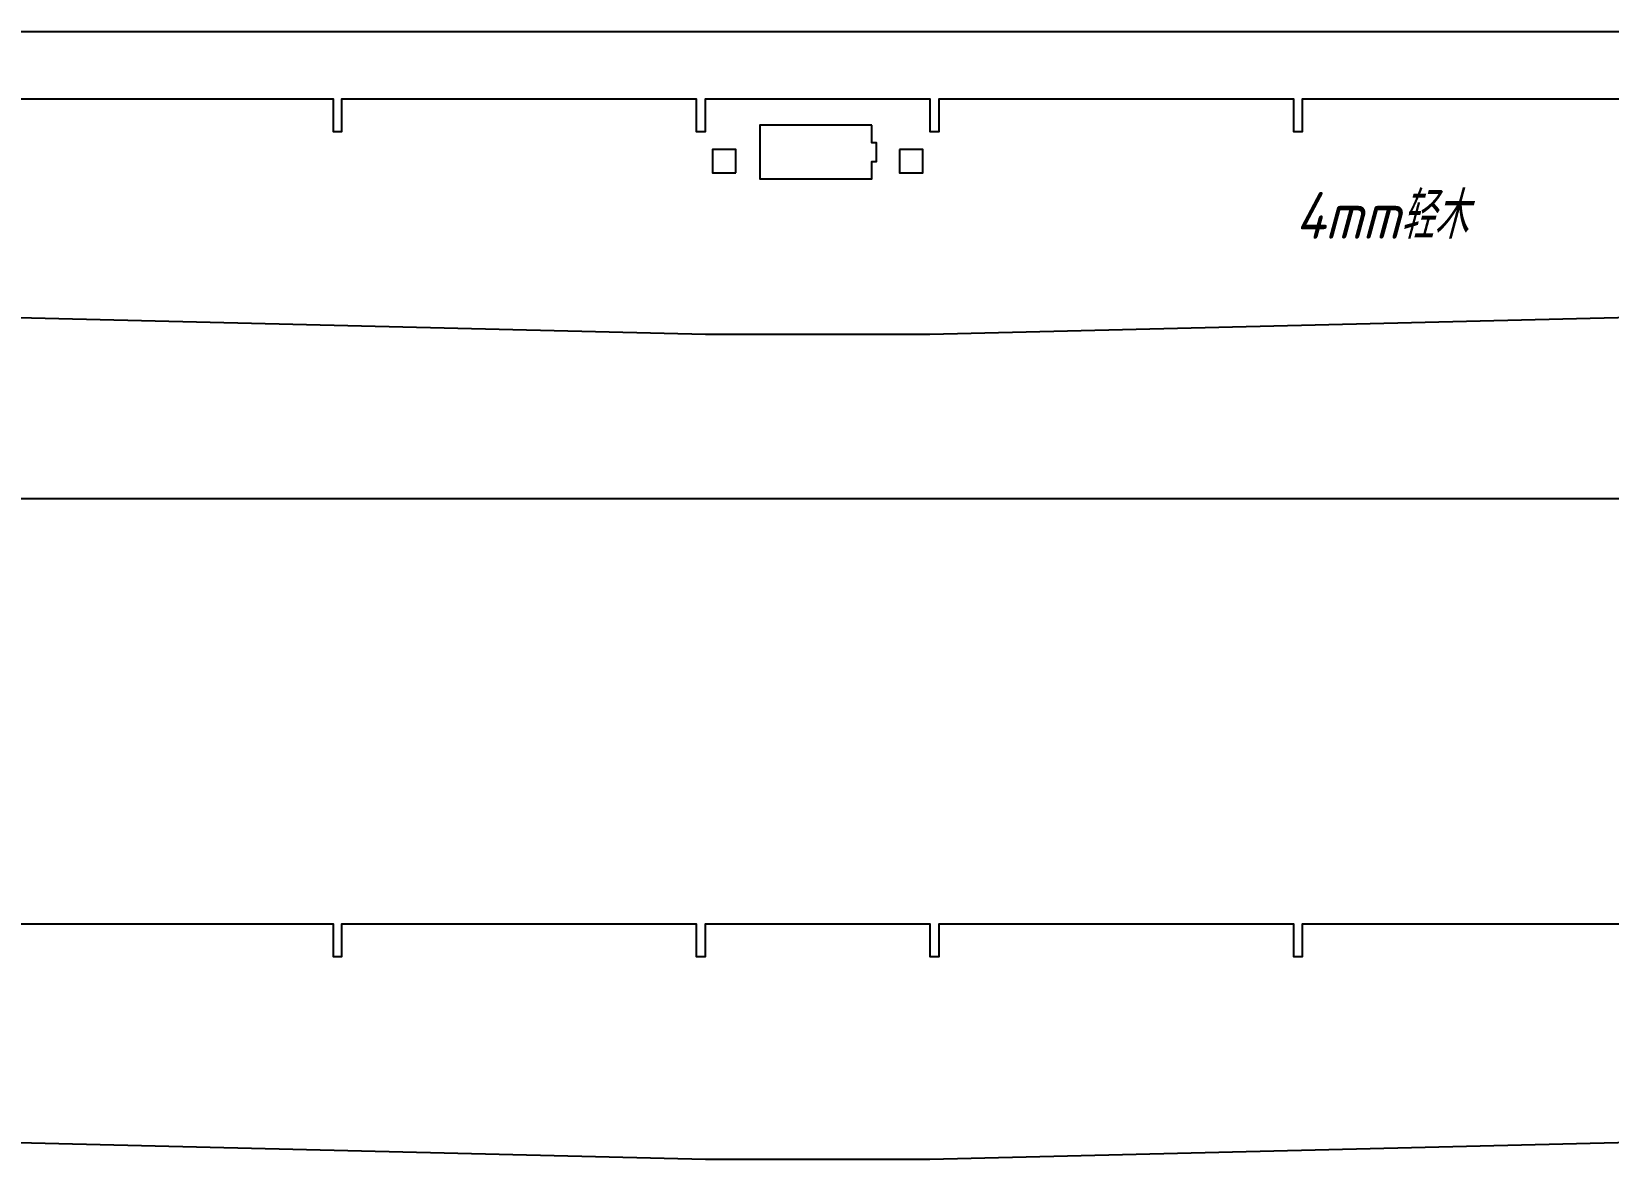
# Model space of a CAD drawing. Header units: millimetres. Extents: x 100 to 1723, y 75 to 1130.
# Drawn here: x 430.7 to 768.1, y 74.7 to 316.1 of the extents above; entities that cross this region are included whole.
import ezdxf

# ---------------------------------------------------------------- set-up
doc = ezdxf.new("R2010")
doc.units = ezdxf.units.MM
doc.layers.add('4mm轻木', color=60, linetype='Continuous')
doc.styles.add('工程文字', font='gbeitc.shx', dxfattribs={"bigfont": 'gbcbig.shx'})

msp = doc.modelspace()

# ---------------------------------------------------------------- linework, layer by layer
for points in [[(1101.18, 316.12), (1100.7, 216.12), (100.7, 216.12), (100.7, 316.12), (1100.7, 316.12)], [(411.64, 125.2), (495.24, 125.2), (495.24, 118.2), (497.14, 118.2), (497.14, 125.2), (572.95, 125.2), (572.95, 118.2), (574.95, 118.2), (574.95, 125.2), (622.95, 125.2), (622.95, 118.2), (624.95, 118.2), (624.95, 125.2), (700.76, 125.2), (700.76, 118.2), (702.66, 118.2), (702.66, 125.2), (786.26, 125.2)], [(1096.97, 86.25), (622.95, 74.75), (574.95, 74.75), (100.93, 86.25)]]:
    msp.add_lwpolyline(points)
at = {"layer": '4mm轻木'}
for points in [[(411.64, 301.72), (495.24, 301.72), (495.24, 294.72), (497.14, 294.72), (497.14, 301.72), (572.95, 301.72), (572.95, 294.72), (574.95, 294.72), (574.95, 301.72), (622.95, 301.72), (622.95, 294.72), (624.95, 294.72), (624.95, 301.72), (700.76, 301.72), (700.76, 294.72), (702.66, 294.72), (702.66, 301.72), (786.26, 301.72)], [(1096.97, 262.77), (622.95, 251.27), (574.95, 251.27), (100.93, 262.77)]]:
    msp.add_lwpolyline(points, dxfattribs=at)
msp.add_lwpolyline([(610.55, 296.08), (586.55, 296.08), (586.55, 284.58), (610.55, 284.58), (610.55, 288.33), (611.55, 288.33), (611.55, 292.33), (610.55, 292.33)], close=True, dxfattribs=at)
at = {"layer": '4mm轻木', "lineweight": 25}
for points in [[(581.45, 285.87), (581.45, 290.87), (576.45, 290.87), (576.45, 285.87)], [(616.45, 290.87), (616.45, 285.87), (621.45, 285.87), (621.45, 290.87)]]:
    msp.add_lwpolyline(points, close=True, dxfattribs=at)

# ---------------------------------------------------------------- texts
at = {"layer": '4mm轻木', "insert": (701.07, 281.77), "char_height": 10, "attachment_point": 1, "style": '工程文字'}
msp.add_mtext_dynamic_manual_height_columns('4mm轻木', width=123.2202, gutter_width=12.5, heights=[43.68], dxfattribs=at)

doc.saveas('drawing.dxf')
